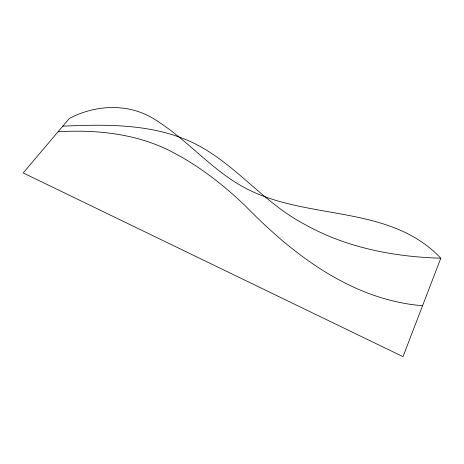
<?xml version="1.0" encoding="UTF-8"?>
<svg xmlns="http://www.w3.org/2000/svg" width="464" height="464" viewBox="0 0 464 464"><rect width="100%" height="100%" fill="white"/><g stroke="black" fill="none" stroke-linecap="round" stroke-linejoin="round"><path stroke-width="0.7" d="M440.8 258.21L403.001 356.671L23.2 172.933L69.281 118.511C96.17 104.162 130.396 102.979 156.223 120.379C185.362 138.678 208.017 165.526 237.382 183.541A126.515 95.862 10.1 0 0 254.266 192.438C314.737 219.495 391.831 206.445 440.8 258.21C406.017 257.195 371.13 251.935 338.384 239.876A182.752 134.195 15.9 0 1 302.922 223.375C262.723 201.857 234.732 163.195 193.679 143.098C153.137 123.581 106.708 124.207 62.797 126.167M58.041 131.782C98.13 129.334 139.884 134.038 175.502 153.775C201.092 167.359 223.938 185.536 244.893 205.419C292.755 254.614 351.799 299.941 422.559 305.73"/></g></svg>
